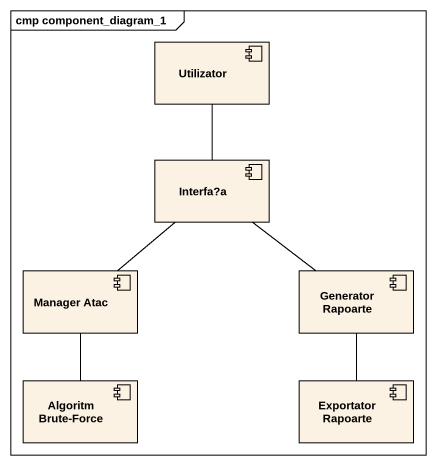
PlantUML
@startuml
mainframe cmp component_diagram_1
component Utilizator
component "Interfa?a" as Interfa_a
component "Manager Atac" as Manager_Atac
component "Generator Rapoarte" as Generator_Rapoarte
component "Algoritm Brute-Force" as Algoritm_Brute_Force
component "Exportator Rapoarte" as Exportator_Rapoarte
Utilizator -- Interfa_a
Interfa_a -- Manager_Atac
Interfa_a -- Generator_Rapoarte
Manager_Atac -- Algoritm_Brute_Force
Generator_Rapoarte -- Exportator_Rapoarte
@enduml
